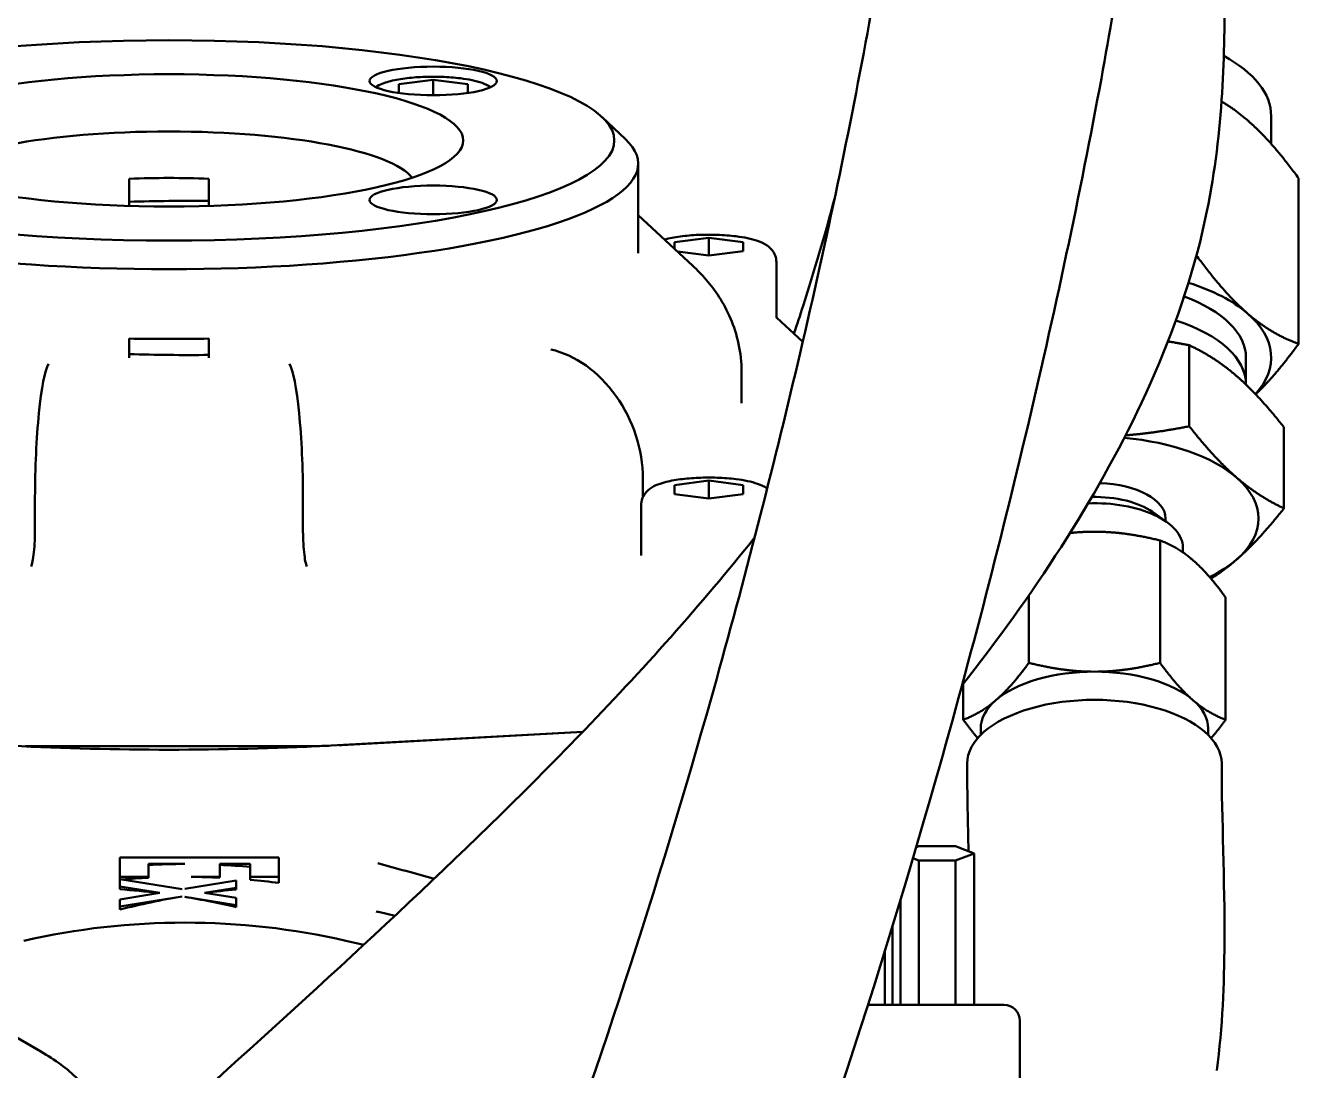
# Model space of a CAD drawing. Header units: inches. Extents: x 11 to 1621, y 11 to 1332.
# Drawn here: x 767.436 to 770.588, y 414.9 to 417.487 of the extents above; entities that cross this region are included whole.
import ezdxf

# ---------------------------------------------------------------- set-up
doc = ezdxf.new("R2010")
doc.units = ezdxf.units.IN
doc.header["$LTSCALE"] = 48
doc.header["$MEASUREMENT"] = 0
doc.layers.add('Visible (ANSI)', color=7, linetype='Continuous', lineweight=50)

msp = doc.modelspace()

# ---------------------------------------------------------------- linework, layer by layer
at = {"layer": 'Visible (ANSI)'}
for p, q in [((768.360454, 417.341238), (768.445693, 417.352309)), ((768.445693, 417.352309), (768.530932, 417.341238)), ((768.445693, 417.352309), (768.445693, 417.313923)), ((768.360454, 417.319561), (768.360454, 417.341238)), ((768.530932, 417.341238), (768.530932, 417.319561)), ((768.864062, 417.259432), (768.921522, 417.204958)), ((770.519929, 417.262207), (770.519929, 417.193593)), ((768.952897, 417.144641), (768.952897, 416.922897)), ((767.693055, 417.107492), (767.693055, 417.039843)), ((767.889905, 417.039843), (767.889905, 417.107492)), ((770.587611, 416.69849), (770.587611, 417.108855)), ((768.952897, 417.016931), (769.087985, 416.891998)), ((769.042462, 416.950214), (769.127701, 416.961284)), ((769.042462, 416.934099), (769.042462, 416.950214)), ((769.127701, 416.961284), (769.212939, 416.950214)), ((769.127701, 416.917002), (769.127701, 416.961284)), ((769.212939, 416.950214), (769.212939, 416.928073)), ((769.127701, 416.917002), (769.050043, 416.927088)), ((769.212939, 416.928073), (769.127701, 416.917002)), ((769.295023, 416.7627), (769.295023, 416.900782)), ((770.33502, 416.91724), (770.33502, 416.918038)), ((769.295927, 416.763474), (769.360287, 416.703953)), ((767.693055, 416.663743), (767.693055, 416.711694)), ((767.889905, 416.711694), (767.889905, 416.663743)), ((770.316978, 416.69517), (770.316978, 416.494782)), ((770.457429, 416.664649), (770.457429, 416.598442)), ((769.208803, 416.628969), (769.208803, 416.552247)), ((770.551526, 416.492045), (770.551526, 416.291657)), ((768.964747, 416.365042), (768.964747, 416.319218)), ((769.042462, 416.349045), (769.127701, 416.360116)), ((769.042462, 416.326904), (769.042462, 416.349045)), ((769.127701, 416.360116), (769.212939, 416.349045)), ((769.127701, 416.360116), (769.127701, 416.315834)), ((769.212939, 416.349045), (769.212939, 416.326904)), ((767.459792, 416.318997), (767.459792, 416.242275)), ((768.123168, 416.318997), (768.123168, 416.242275)), ((769.127701, 416.315834), (769.042462, 416.326904)), ((769.212939, 416.326904), (769.127701, 416.315834)), ((768.960378, 416.17494), (768.960378, 416.299614)), ((770.226337, 416.282516), (770.261038, 416.257978)), ((770.258679, 416.259646), (770.258679, 416.266278)), ((770.244809, 416.211943), (770.244809, 415.909042)), ((770.301179, 416.182706), (770.301179, 416.194831)), ((769.920049, 416.076433), (769.920049, 415.909042)), ((770.407189, 416.071318), (770.407189, 415.768417)), ((769.75767, 415.856896), (769.75767, 415.768417)), ((768.193285, 415.704224), (768.815778, 415.738282)), ((768.815777, 415.73828), (768.219506, 415.705655)), ((769.800929, 415.73074), (769.800929, 415.746662)), ((770.363929, 415.73074), (770.363929, 415.746662)), ((767.436197, 415.702969), (768.146763, 415.702969)), ((769.767429, 415.65665), (769.767429, 415.66006)), ((770.397429, 415.65665), (770.397429, 415.66006)), ((769.64122, 415.452606), (769.647886, 415.455203)), ((769.647886, 415.455203), (769.738807, 415.455203)), ((769.738807, 415.455203), (769.784268, 415.43749)), ((767.669727, 415.379461), (767.669727, 415.427149)), ((767.669727, 415.427149), (767.83085, 415.427149)), ((767.83085, 415.427149), (768.063428, 415.427149)), ((768.063428, 415.427149), (768.063428, 415.379461)), ((769.647886, 415.419777), (769.633217, 415.425493)), ((769.647886, 415.419777), (769.647886, 415.062548)), ((769.738807, 415.419777), (769.647886, 415.419777)), ((769.784268, 415.43749), (769.738807, 415.419777)), ((769.738807, 415.419777), (769.738807, 415.062548)), ((769.784268, 415.43749), (769.784268, 415.062548)), ((767.740391, 415.411253), (767.740391, 415.379461)), ((767.83085, 415.411253), (767.740391, 415.411253)), ((767.992764, 415.411253), (767.917052, 415.411253)), ((767.917052, 415.411253), (767.917052, 415.379461)), ((767.992764, 415.379461), (767.992764, 415.411253)), ((767.669727, 415.379461), (767.669727, 415.373784)), ((767.740391, 415.379461), (767.669727, 415.379461)), ((767.669727, 415.373784), (767.823911, 415.348751)), ((767.669727, 415.355848), (767.669727, 415.373784)), ((767.740391, 415.377184), (767.740391, 415.379461)), ((767.83085, 415.349883), (767.957432, 415.370537)), ((767.917052, 415.379461), (767.846386, 415.379461)), ((767.917052, 415.377393), (767.917052, 415.379461)), ((767.957432, 415.370537), (767.957432, 415.352601)), ((767.992764, 415.372155), (767.992764, 415.379461)), ((768.063428, 415.379461), (767.992764, 415.379461)), ((768.063428, 415.364352), (768.063428, 415.379461)), ((767.768783, 415.339756), (767.669727, 415.355848)), ((767.669727, 415.348613), (767.669727, 415.355848)), ((767.669727, 415.323594), (767.768783, 415.339756)), ((767.823911, 415.330815), (767.669727, 415.305658)), ((767.957432, 415.309135), (767.83085, 415.329688)), ((767.957432, 415.352601), (767.879039, 415.33981)), ((767.879039, 415.33981), (767.957432, 415.327072)), ((767.957432, 415.34814), (767.957432, 415.352601)), ((767.957432, 415.327072), (767.957432, 415.309135)), ((767.669727, 415.305658), (767.669727, 415.323594)), ((767.669727, 415.298424), (767.669727, 415.305658)), ((767.957432, 415.304674), (767.957432, 415.309135)), ((769.602425, 415.32253), (769.602425, 415.062548)), ((768.351026, 415.283239), (768.309899, 415.292605)), ((769.582819, 415.258067), (769.582819, 415.062549)), ((768.22956, 415.221353), (768.273775, 415.211285)), ((768.273775, 415.211285), (768.22956, 415.221353)), ((769.563134, 415.194174), (769.563134, 415.062548)), ((767.209525, 415.100787), (767.474358, 414.946963)), ((769.52177, 415.062548), (769.858409, 415.062548)), ((769.897779, 415.023178), (769.897779, 414.299782))]:
    msp.add_line(p, q, dxfattribs=at)
msp.add_arc((769.858409, 415.023178), 0.03937, 0, 90, dxfattribs=at)
for centre, major_axis in [((767.79148, 417.202182), (1.102362, 0)), ((768.445693, 417.349348), (-0.15748, 0)), ((767.79148, 417.202182), (-0.728346, 0)), ((768.445693, 417.055016), (-0.15748, 0))]:
    msp.add_ellipse(centre, major_axis=major_axis, ratio=0.22495105, dxfattribs=at)
for centre, major_axis, ratio, start_param, end_param in [((770.082429, 417.262207), (0.4375, 0), 0.5, 0, 0.74942077), ((767.79148, 417.087099), (0.610236, 0), 0.22495105, 0.16673631, 2.97485634), ((767.79148, 417.144641), (-1.161417, 0), 0.22495105, 6.05021542, 9.65774785), ((767.79148, 416.972016), (-0.610236, 0), 0.22495105, 4.55039103, 4.87438693), ((767.841624, 416.809003), (1.082677, 0), 0.22495105, 1.52618744, 1.70845477), ((770.082429, 416.664649), (-0.4375, 0), 0.5, 3.66519143, 4.15113876), ((770.082429, 416.664649), (0.375, 0), 0.5, 0, 0.93727601), ((770.082429, 416.598442), (0.375, 0), 0.5, 6.28004422, 7.28652681), ((770.082429, 416.664649), (0.4375, 0), 0.5, 5.85754311, 6.80678408), ((767.79148, 416.972016), (1.161417, 0), 0.22495105, 4.62754145, 4.79723651), ((768.736613, 416.416361), (-0.110069, 0.259966), 0.76865919, 4.2089141, 5.77971043), ((767.492825, 416.380991), (0.007533, 0.275589), 0.11670429, 0.23008299, 1.80087932), ((767.841624, 416.914496), (1.082677, 0), 0.22495105, 4.57473053, 4.75699787), ((768.090135, 416.380991), (-0.007533, 0.275589), 0.11670429, 4.48230599, 6.05310232), ((770.082429, 416.266278), (-0.40625, 0), 0.5, 3.66519143, 4.52953778), ((770.082429, 416.266278), (0.40625, 0), 0.5, 5.75958653, 6.80678408), ((770.082429, 416.266278), (0.17625, 0), 0.5, 0, 1.49518126), ((770.082429, 416.194831), (0.21875, 0), 0.5, 0, 1.64325542), ((770.082429, 416.231637), (0.17625, 0), 0.5, 0.61547971, 1.607962), ((767.450354, 416.224562), (-0.002152, -0.07874), 0.11670429, 0.23008299, 1.80087932), ((768.132606, 416.224562), (0.002152, -0.07874), 0.11670429, 4.48230599, 6.05310232), ((770.082429, 416.266278), (0.40625, 0), 0.5, 5.48995342, 5.75958653), ((770.082429, 415.746662), (-0.2815, 0), 0.5, 3.14159265, 6.28318531), ((770.082429, 415.66006), (-0.315, 0), 0.5, 3.14159265, 6.28318531), ((767.79148, 416.101505), (-1.811024, 0), 0.22495105, 1.35421424, 1.78737842), ((768.146763, 415.747251), (0.19685, 0), 0.22495105, 4.71238898, 4.95097549), ((767.79148, 416.101505), (-1.811024, 0), 0.22495105, 1.80522132, 1.8093988), ((767.83085, 413.704187), (-1.751969, 0), 0.97437006, 4.71238898, 4.76404458), ((767.83085, 413.704187), (-1.751969, 0), 0.97437006, 4.61983884, 4.66316624), ((767.83085, 413.672395), (-1.751969, 0), 0.97437006, 4.76404458, 4.8009244), ((767.83085, 413.672395), (-1.751969, 0), 0.97437006, 4.66316624, 4.70352153), ((767.83085, 413.672395), (-1.751969, 0), 0.97437006, 4.57924366, 4.61983884), ((767.83085, 413.622608), (-1.377454, 1.27861), 0.84669816, 5.41604265, 5.47059502), ((767.830881, 413.623692), (-1.37666, -1.281763), 0.84617712, 4.04907895, 4.13718417), ((767.83085, 413.622623), (-1.377472, 1.278485), 0.84676239, 5.30616714, 5.37848113), ((767.830921, 412.730208), (0.790933, 2.550356), 0.78872818, 0.31606549, 0.35136381), ((767.83085, 413.559081), (-1.751969, 0), 0.97437006, 4.48279883, 4.94197913), ((767.83085, 413.559081), (1.751969, 0), 0.97437006, 1.34120617, 1.80038648)]:
    msp.add_ellipse(centre, major_axis=major_axis, ratio=ratio, start_param=start_param, end_param=end_param, dxfattribs=at)
for points, knots in [([(769.68883, 420.211528), (769.68883, 419.756095), (769.704396, 419.309033), (769.674775, 418.613399), (769.651518, 418.349364), (769.591778, 417.887552), (769.56115, 417.693004), (769.477406, 417.232109), (769.420226, 416.960271), (769.292388, 416.413399), (769.223225, 416.142137), (769.016079, 415.401023), (768.86369, 414.924547), (768.563108, 414.127009), (768.423987, 413.797594), (768.203145, 413.34228), (768.129041, 413.199375), (767.941975, 412.864457), (767.826656, 412.679729), (767.62712, 412.399494), (767.544737, 412.294337), (767.392049, 412.11945), (767.322074, 412.04674), (767.122509, 411.860835), (766.994102, 411.766383), (766.771091, 411.645509), (766.675998, 411.60538), (766.406828, 411.512884), (766.229084, 411.475705), (765.913127, 411.416099), (765.773811, 411.392925), (765.546967, 411.33128), (765.455749, 411.300344), (765.314259, 411.216592), (765.263034, 411.178), (765.159897, 411.065253), (765.113644, 410.983375), (765.069293, 410.819408), (765.064969, 410.740289), (765.079274, 410.578997), (765.099519, 410.495494), (765.156866, 410.326777), (765.193216, 410.241838), (765.2915, 410.03581), (765.358003, 409.911888), (765.560616, 409.553203), (765.711939, 409.304353), (766.043765, 408.749106), (766.225173, 408.439774), (766.469441, 407.966291), (766.550264, 407.795008), (766.703187, 407.415519), (766.761202, 407.214924), (766.78889, 406.979072), (766.789364, 406.912999), (766.774121, 406.779742), (766.752748, 406.719929), (766.695724, 406.625069), (766.667166, 406.589107), (766.594288, 406.518156), (766.549728, 406.483309), (766.427064, 406.406312), (766.342838, 406.365476), (766.096322, 406.273706), (765.916656, 406.229324), (765.539336, 406.169947), (765.346641, 406.151831), (764.850291, 406.129325), (764.535112, 406.134432), (763.77367, 406.180645), (763.321272, 406.234082), (762.67581, 406.337416), (762.465477, 406.375888), (762.094994, 406.451508), (761.932003, 406.488027), (761.531561, 406.585775), (761.311264, 406.648286), (761.021978, 406.744374), (760.927814, 406.779845), (760.808967, 406.831364), (760.771171, 406.849644), (760.74008, 406.866281)], [0, 0, 0, 0, 3.94523031, 3.94523031, 6.39222813, 6.39222813, 8.12306923, 8.12306923, 10.3666949, 10.3666949, 12.42876718, 12.42876718, 15.92862417, 15.92862417, 18.52441728, 18.52441728, 19.77520407, 19.77520407, 21.59567997, 21.59567997, 22.83491115, 22.83491115, 23.86360118, 23.86360118, 25.75516635, 25.75516635, 27.07766519, 27.07766519, 29.42793517, 29.42793517, 31.40055032, 31.40055032, 32.75673095, 32.75673095, 33.53468645, 33.53468645, 34.51942761, 34.51942761, 35.38867693, 35.38867693, 36.32849874, 36.32849874, 37.24441413, 37.24441413, 38.44187964, 38.44187964, 40.52447674, 40.52447674, 42.91698857, 42.91698857, 44.32097132, 44.32097132, 46.2183441, 46.2183441, 47.10414156, 47.10414156, 48.35278649, 48.35278649, 49.1693925, 49.1693925, 49.9953761, 49.9953761, 51.08179577, 51.08179577, 52.75185392, 52.75185392, 54.21670898, 54.21670898, 56.32538313, 56.32538313, 59.19911278, 59.19911278, 60.6461784, 60.6461784, 61.88128585, 61.88128585, 63.89076025, 63.89076025, 65.14221253, 65.14221253, 65.89721778, 65.89721778, 65.89721778, 65.89721778]), ([(770.279872, 419.997708), (770.283127, 419.623193), (770.291947, 419.23898), (770.263666, 418.574794), (770.239382, 418.297527), (770.175557, 417.799508), (770.140856, 417.580521), (770.046994, 417.070435), (769.983869, 416.774696), (769.84085, 416.173463), (769.762136, 415.87157), (769.518458, 415.024603), (769.33395, 414.472036), (769.004577, 413.65771), (768.879521, 413.377457), (768.594529, 412.810162), (768.43224, 412.526956), (768.151605, 412.114127), (768.041077, 411.967911), (767.830537, 411.723129), (767.732243, 411.620722), (767.536341, 411.44208), (767.439387, 411.364342), (767.24029, 411.22831), (767.137713, 411.170017), (766.923998, 411.068496), (766.812345, 411.02637), (766.545531, 410.941843), (766.393736, 410.908013), (766.15268, 410.860294), (766.057228, 410.843514), (765.90217, 410.813255), (765.839334, 410.799564), (765.724455, 410.767793), (765.680782, 410.748467), (765.655519, 410.732673), (765.653008, 410.731322), (765.652898, 410.731812)], [0.63357144, 0.63357144, 0.63357144, 0.63357144, 3.94523031, 3.94523031, 6.35584174, 6.35584174, 8.20866383, 8.20866383, 10.55946679, 10.55946679, 12.77354015, 12.77354015, 16.69943918, 16.69943918, 18.84950214, 18.84950214, 21.27881714, 21.27881714, 22.75214041, 22.75214041, 23.95834898, 23.95834898, 25.06076189, 25.06076189, 26.13555491, 26.13555491, 27.32018426, 27.32018426, 29.04677162, 29.04677162, 30.33884648, 30.33884648, 31.43969749, 31.43969749, 32.83427378, 32.83427378, 33.44506584, 33.44506584, 33.44506584, 33.44506584]), ([(769.754335, 415.85264), (769.930161, 416.076795), (770.084531, 416.309463), (770.260058, 416.682497), (770.309668, 416.815246), (770.394099, 417.153169), (770.404438, 417.34855), (770.404185, 417.67302), (770.397429, 417.810011), (770.397429, 417.936818)], [63.98397913, 63.98397913, 63.98397913, 63.98397913, 65.82060272, 65.82060272, 66.79732273, 66.79732273, 68.2412315, 68.2412315, 69.44808849, 69.44808849, 69.44808849, 69.44808849]), ([(768.588085, 417.334217), (768.580965, 417.338848), (768.574013, 417.341826), (768.551078, 417.349901), (768.533255, 417.353449), (768.498415, 417.357833), (768.482652, 417.359043), (768.451059, 417.360136), (768.435277, 417.360071), (768.404503, 417.358744), (768.389527, 417.357483), (768.361009, 417.353706), (768.34762, 417.351169), (768.32399, 417.344588), (768.31377, 417.341027), (768.303301, 417.334217)], [1.90375772, 1.90375772, 1.90375772, 1.90375772, 2.13937029, 2.13937029, 2.6316189, 2.6316189, 2.98894676, 2.98894676, 3.33101423, 3.33101423, 3.67372533, 3.67372533, 4.03297062, 4.03297062, 4.37942758, 4.37942758, 4.37942758, 4.37942758]), ([(769.438896, 417.057495), (769.414595, 416.966213), (769.38867, 416.877793), (769.353739, 416.769452), (769.346209, 416.746656), (769.338563, 416.724044)], [9.38792877, 9.38792877, 9.38792877, 9.38792877, 10.35505879, 10.35505879, 10.61557536, 10.61557536, 10.61557536, 10.61557536]), ([(769.295023, 416.900782), (769.295023, 416.906515), (769.293881, 416.912192), (769.289997, 416.922521), (769.287182, 416.92698), (769.280299, 416.935543), (769.276171, 416.938978), (769.264325, 416.947299), (769.256747, 416.950546), (769.233086, 416.958876), (769.215263, 416.962425), (769.180422, 416.966809), (769.164659, 416.968018), (769.133066, 416.969112), (769.117284, 416.969047), (769.08651, 416.96772), (769.071535, 416.966459), (769.043117, 416.962695), (769.029811, 416.960179), (769.017847, 416.956863)], [1.57079633, 1.57079633, 1.57079633, 1.57079633, 1.65518189, 1.65518189, 1.74967325, 1.74967325, 1.88071068, 1.88071068, 2.13937029, 2.13937029, 2.6316189, 2.6316189, 2.98894676, 2.98894676, 3.33101423, 3.33101423, 3.67372533, 3.67372533, 4.03049407, 4.03049407, 4.03049407, 4.03049407]), ([(769.208803, 416.628969), (769.208803, 416.652542), (769.206243, 416.676089), (769.196747, 416.720815), (769.18985, 416.741973), (769.173348, 416.780748), (769.16377, 416.798384), (769.143371, 416.830218), (769.132552, 416.844438), (769.110501, 416.870108), (769.099263, 416.881568), (769.087985, 416.891998)], [1.570796327, 1.570796327, 1.570796327, 1.570796327, 1.618516821, 1.618516821, 1.666237314, 1.666237314, 1.713957808, 1.713957808, 1.761678302, 1.761678302, 1.809398796, 1.809398796, 1.809398796, 1.809398796]), ([(769.272237, 416.340573), (769.272221, 416.340585), (769.272205, 416.340596), (769.264325, 416.346131), (769.256747, 416.349378), (769.233086, 416.357708), (769.215263, 416.361257), (769.180422, 416.36564), (769.164659, 416.36685), (769.133066, 416.367943), (769.117284, 416.367878), (769.08651, 416.366551), (769.071535, 416.36529), (769.043017, 416.361513), (769.029627, 416.358976), (769.002956, 416.351548), (768.990515, 416.347959), (768.974221, 416.333118), (768.971421, 416.330119), (768.965321, 416.321243), (768.962157, 416.31452), (768.960569, 416.304411), (768.960378, 416.302013), (768.960378, 416.299614)], [1.88016991, 1.88016991, 1.88016991, 1.88016991, 1.88071068, 1.88071068, 2.13937029, 2.13937029, 2.6316189, 2.6316189, 2.98894676, 2.98894676, 3.33101423, 3.33101423, 3.67372533, 3.67372533, 4.03297062, 4.03297062, 4.47025567, 4.47025567, 4.55900723, 4.55900723, 4.67707042, 4.67707042, 4.71238898, 4.71238898, 4.71238898, 4.71238898]), ([(768.087986, 413.126599), (767.918964, 413.139227), (767.746906, 413.148787), (767.460966, 413.183759), (767.343597, 413.200304), (767.177199, 413.277615), (767.136071, 413.301), (767.049144, 413.373509), (767.002821, 413.427504), (766.951587, 413.544375), (766.940491, 413.596196), (766.934807, 413.700518), (766.942672, 413.751268), (766.973443, 413.865769), (767.001885, 413.922156), (767.10398, 414.091705), (767.194856, 414.194776), (767.470341, 414.480602), (767.680064, 414.670412), (768.197617, 415.139741), (768.516001, 415.428382), (768.962676, 415.890117), (769.110886, 416.05517), (769.241242, 416.219429)], [50.19581675, 50.19581675, 50.19581675, 50.19581675, 51.98671673, 51.98671673, 53.44364576, 53.44364576, 53.89705684, 53.89705684, 54.39965956, 54.39965956, 54.75584535, 54.75584535, 55.18060811, 55.18060811, 55.84903374, 55.84903374, 57.32218205, 57.32218205, 59.57051944, 59.57051944, 62.39293046, 62.39293046, 63.91617494, 63.91617494, 63.91617494, 63.91617494]), ([(770.385447, 414.899975), (770.399435, 415.008784), (770.40366, 415.114877), (770.405131, 415.373946), (770.397429, 415.5219), (770.397429, 415.65665)], [67.34563752, 67.34563752, 67.34563752, 67.34563752, 68.16562059, 68.16562059, 69.44808849, 69.44808849, 69.44808849, 69.44808849]), ([(767.630467, 414.738142), (767.630467, 414.756364), (767.627388, 414.774526), (767.616196, 414.808533), (767.608168, 414.824381), (767.588834, 414.853592), (767.577533, 414.867005), (767.552366, 414.892121), (767.538483, 414.903837), (767.50827, 414.926155), (767.491932, 414.936756), (767.474358, 414.946963)], [4.581489286, 4.581489286, 4.581489286, 4.581489286, 4.655389719, 4.655389719, 4.729290152, 4.729290152, 4.803190584, 4.803190584, 4.877091017, 4.877091017, 4.950991449, 4.950991449, 4.950991449, 4.950991449])]:
    msp.add_open_spline(points, degree=3, knots=knots, dxfattribs=at)
for points, weights in [([(770.461315, 417.25207), (770.429864, 417.279308), (770.397086, 417.29846)], [1, 1.02001365837, 1.01892084267]), ([(770.587611, 417.108855), (770.519929, 417.201309), (770.461315, 417.25207)], [1, 1.0379548493, 1]), ([(770.334789, 416.917182), (770.334904, 416.917211), (770.33502, 416.91724)], [1.00006234697, 1.00003119913, 1]), ([(770.33502, 416.91724), (770.402701, 416.824785), (770.461315, 416.774024)], [1, 1.0379548493, 1]), ([(770.461315, 416.774024), (770.519929, 416.723263), (770.587611, 416.69849)], [1, 1.0379548493, 1]), ([(770.316978, 416.69517), (770.29007, 416.700603), (770.264533, 416.704822)], [1, 1.00788973133, 1.01249936214]), ([(770.434252, 416.618988), (770.379825, 416.666123), (770.316978, 416.69517)], [1, 1.0379548493, 1]), ([(770.587611, 416.69849), (770.53086, 416.620967), (770.481503, 416.573687)], [1, 1.03163134183, 1.01053994575]), ([(770.551526, 416.492045), (770.488679, 416.571852), (770.434252, 416.618988)], [1, 1.0379548493, 1]), ([(770.159535, 416.472332), (770.233298, 416.477886), (770.316978, 416.494782)], [1.01709674231, 1.02495157793, 1]), ([(770.316978, 416.494782), (770.379825, 416.414976), (770.434252, 416.36784)], [1, 1.0379548493, 1]), ([(770.434252, 416.36784), (770.488679, 416.320705), (770.551526, 416.291657)], [1, 1.0379548493, 1]), ([(770.551526, 416.291657), (770.488679, 416.211851), (770.434252, 416.164715)], [1, 1.0379548493, 1]), ([(770.082429, 416.233698), (770.052478, 416.233698), (770.021839, 416.230471)], [1, 1.0147474798, 1.01803459738]), ([(770.244809, 416.211943), (770.15779, 416.233698), (770.082429, 416.233698)], [1, 1.0379548493, 1]), ([(770.325999, 416.163385), (770.288319, 416.196017), (770.244809, 416.211943)], [1, 1.0379548493, 1]), ([(770.407189, 416.071318), (770.363679, 416.130753), (770.325999, 416.163385)], [1, 1.0379548493, 1]), ([(770.434252, 416.164715), (770.403275, 416.137888), (770.370822, 416.117596)], [1, 1.02125448955, 1.01870420399]), ([(769.843655, 415.821209), (769.879121, 415.853132), (769.920049, 415.909042)], [1.00437649322, 1.0356233874, 1]), ([(769.920049, 415.909042), (770.002557, 415.888415), (770.074042, 415.88735)], [1, 1.03591633162, 1.0038580618]), ([(770.090816, 415.88735), (770.162302, 415.888415), (770.244809, 415.909042)], [1.0038580618, 1.03591633162, 1]), ([(770.244809, 415.909042), (770.285738, 415.853132), (770.321204, 415.821209)], [1, 1.0356233874, 1.00437649322]), ([(769.75767, 415.768417), (769.798546, 415.783379), (769.833968, 415.812824)], [1, 1.03557648798, 1.00445865256]), ([(770.33089, 415.812824), (770.366312, 415.783379), (770.407189, 415.768417)], [1.00445865256, 1.03557648798, 1]), ([(769.793486, 415.722783), (769.776422, 415.742801), (769.75767, 415.768417)], [1.01851415417, 1.01601234781, 1]), ([(770.407189, 415.768417), (770.388437, 415.742801), (770.371372, 415.722783)], [1, 1.01601234781, 1.01851415417])]:
    msp.add_rational_spline(points, weights, degree=2, dxfattribs=at)
for points in [[(769.295927, 416.763474), (769.295625, 416.763754), (769.295324, 416.764029), (769.295023, 416.764299)], [(769.208803, 416.552247), (769.208803, 416.552077), (769.208824, 416.55191), (769.208824, 416.55191)], [(769.77083, 415.442726), (769.769124, 415.511613), (769.767429, 415.583026), (769.767429, 415.65665)], [(768.308298, 415.413108), (768.35469, 415.400296), (768.40134, 415.387477), (768.44816, 415.374841)], [(768.3099, 415.292607), (768.308149, 415.293006), (768.306388, 415.293405), (768.304617, 415.293805)]]:
    msp.add_open_spline(points, degree=3, dxfattribs=at)

doc.saveas('drawing.dxf')
